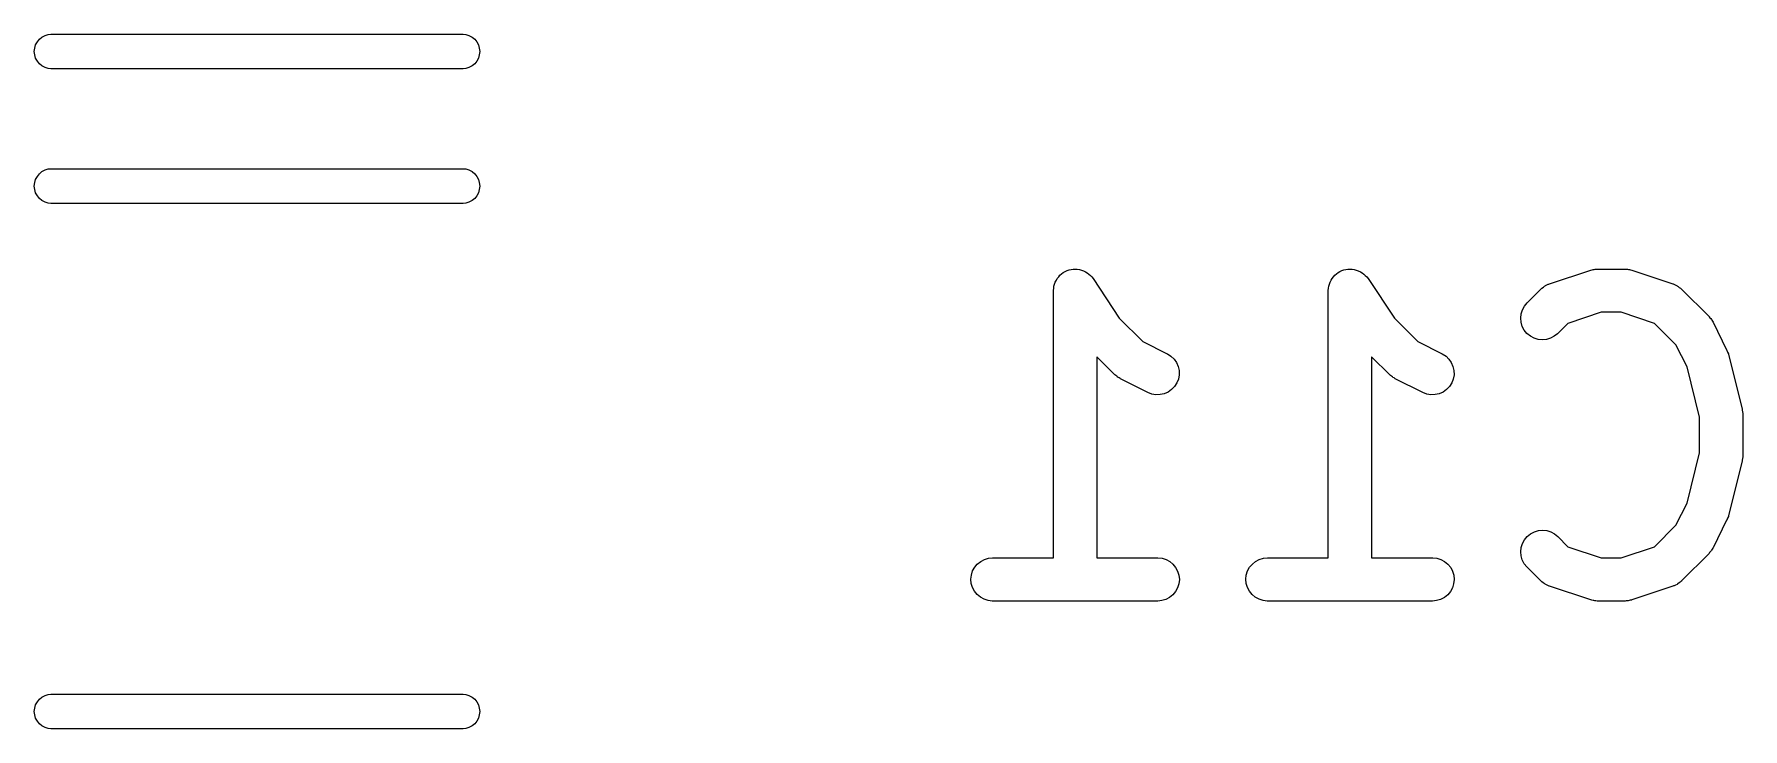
# Model space of a CAD drawing. Extents: x 107.4 to 153.1, y -68.2 to -38.3.
# Drawn here: x 138.42 to 144.34, y -50.25 to -47.84 of the extents above; entities that cross this region are included whole.
import ezdxf

# ---------------------------------------------------------------- set-up
doc = ezdxf.new("R2010")
doc.units = 0
doc.layers.add('BLACK', color=7, linetype='CONTINUOUS')

msp = doc.modelspace()

# ---------------------------------------------------------------- linework, layer by layer
at = {"layer": 'BLACK', "linetype": 'CONTINUOUS'}
for p, q in [((138.422, -47.8882), (138.425, -47.8769)), ((138.425, -47.8769), (138.431, -47.8665)), ((138.431, -47.8665), (138.438, -47.8574)), ((138.438, -47.8574), (138.447, -47.8499)), ((138.447, -47.8499), (138.458, -47.8443)), ((138.458, -47.8443), (138.469, -47.8409)), ((138.469, -47.8409), (138.478, -47.84)), ((138.478, -47.84), (139.906, -47.84)), ((139.906, -47.84), (139.915, -47.8409)), ((139.915, -47.8409), (139.926, -47.8443)), ((139.926, -47.8443), (139.937, -47.8499)), ((139.937, -47.8499), (139.946, -47.8574)), ((139.946, -47.8574), (139.953, -47.8665)), ((139.953, -47.8665), (139.959, -47.8769)), ((139.959, -47.8769), (139.962, -47.8882)), ((138.42, -47.9), (138.422, -47.8882)), ((138.422, -47.9118), (138.42, -47.9)), ((138.425, -47.9231), (138.422, -47.9118)), ((138.431, -47.9335), (138.425, -47.9231)), ((138.438, -47.9426), (138.431, -47.9335)), ((138.447, -47.9501), (138.438, -47.9426)), ((139.946, -47.9426), (139.937, -47.9501)), ((139.953, -47.9335), (139.946, -47.9426)), ((139.959, -47.9231), (139.953, -47.9335)), ((139.962, -47.9118), (139.959, -47.9231)), ((139.962, -47.8882), (139.964, -47.9)), ((139.964, -47.9), (139.962, -47.9118)), ((138.458, -47.9557), (138.447, -47.9501)), ((138.469, -47.9591), (138.458, -47.9557)), ((138.478, -47.96), (138.469, -47.9591)), ((139.906, -47.96), (138.478, -47.96)), ((139.915, -47.9591), (139.906, -47.96)), ((139.926, -47.9557), (139.915, -47.9591)), ((139.937, -47.9501), (139.926, -47.9557)), ((138.42, -48.366), (138.422, -48.3542)), ((138.422, -48.3542), (138.425, -48.3429)), ((138.425, -48.3429), (138.431, -48.3325)), ((138.431, -48.3325), (138.438, -48.3234)), ((138.438, -48.3234), (138.447, -48.3159)), ((138.447, -48.3159), (138.458, -48.3103)), ((138.458, -48.3103), (138.469, -48.3069)), ((138.469, -48.3069), (138.478, -48.306)), ((138.478, -48.306), (139.906, -48.306)), ((139.906, -48.306), (139.915, -48.3069)), ((139.915, -48.3069), (139.926, -48.3103)), ((139.926, -48.3103), (139.937, -48.3159)), ((139.937, -48.3159), (139.946, -48.3234)), ((139.946, -48.3234), (139.953, -48.3325)), ((139.953, -48.3325), (139.959, -48.3429)), ((139.959, -48.3429), (139.962, -48.3542)), ((139.962, -48.3542), (139.964, -48.366)), ((138.422, -48.3778), (138.42, -48.366)), ((138.425, -48.3891), (138.422, -48.3778)), ((138.431, -48.3995), (138.425, -48.3891)), ((138.438, -48.4086), (138.431, -48.3995)), ((138.447, -48.4161), (138.438, -48.4086)), ((138.458, -48.4217), (138.447, -48.4161)), ((139.937, -48.4161), (139.926, -48.4217)), ((139.946, -48.4086), (139.937, -48.4161)), ((139.953, -48.3995), (139.946, -48.4086)), ((139.959, -48.3891), (139.953, -48.3995)), ((139.962, -48.3778), (139.959, -48.3891)), ((139.964, -48.366), (139.962, -48.3778)), ((138.469, -48.4251), (138.458, -48.4217)), ((138.478, -48.426), (138.469, -48.4251)), ((139.906, -48.426), (138.478, -48.426)), ((139.915, -48.4251), (139.906, -48.426)), ((139.926, -48.4217), (139.915, -48.4251)), ((142.012, -48.6547), (142.019, -48.6541)), ((142.019, -48.6541), (142.026, -48.6534)), ((142.026, -48.6534), (142.026, -48.6534)), ((142.026, -48.6534), (142.033, -48.6541)), ((142.026, -48.6534), (142.026, -48.6534)), ((142.033, -48.6541), (142.041, -48.6549)), ((142.964, -48.6547), (142.971, -48.6541)), ((142.971, -48.6541), (142.979, -48.6534)), ((142.979, -48.6534), (142.979, -48.6534)), ((142.979, -48.6534), (142.986, -48.6541)), ((142.979, -48.6534), (142.979, -48.6534)), ((142.986, -48.6541), (142.993, -48.6549)), ((143.824, -48.6545), (143.827, -48.6539)), ((143.827, -48.6539), (143.831, -48.6538)), ((143.831, -48.6538), (143.835, -48.6534)), ((143.835, -48.6534), (143.931, -48.6534)), ((143.931, -48.6534), (143.932, -48.6534)), ((143.932, -48.6534), (143.936, -48.6539)), ((143.936, -48.6539), (143.94, -48.654)), ((143.94, -48.654), (143.943, -48.6547)), ((141.952, -48.7128), (141.955, -48.7056)), ((141.952, -48.7129), (141.952, -48.7128)), ((141.952, -48.7128), (141.952, -48.7128)), ((141.952, -48.7202), (141.952, -48.7129)), ((141.955, -48.7056), (141.957, -48.6989)), ((141.957, -48.6988), (141.961, -48.6922)), ((141.957, -48.6989), (141.957, -48.6988)), ((141.957, -48.6989), (141.957, -48.6989)), ((141.961, -48.6922), (141.964, -48.6861)), ((141.964, -48.686), (141.969, -48.6805)), ((141.964, -48.6861), (141.964, -48.686)), ((141.964, -48.6861), (141.964, -48.6861)), ((141.969, -48.6805), (141.973, -48.6749)), ((141.973, -48.6748), (141.979, -48.6703)), ((141.973, -48.6749), (141.973, -48.6748)), ((141.973, -48.6748), (141.973, -48.6748)), ((141.979, -48.6703), (141.985, -48.6657)), ((141.985, -48.6656), (141.991, -48.6623)), ((141.985, -48.6657), (141.985, -48.6656)), ((141.985, -48.6657), (141.985, -48.6657)), ((141.991, -48.6623), (141.998, -48.6589)), ((141.998, -48.6588), (142.005, -48.6568)), ((141.998, -48.6589), (141.998, -48.6588)), ((141.998, -48.6589), (141.998, -48.6589)), ((142.005, -48.6568), (142.012, -48.6547)), ((142.012, -48.6547), (142.012, -48.6547)), ((142.012, -48.6547), (142.012, -48.6547)), ((142.041, -48.6549), (142.041, -48.6549)), ((142.041, -48.6549), (142.041, -48.6549)), ((142.041, -48.6549), (142.048, -48.6571)), ((142.048, -48.6571), (142.055, -48.6592)), ((142.055, -48.6592), (142.055, -48.6592)), ((142.055, -48.6592), (142.055, -48.6592)), ((142.055, -48.6592), (142.062, -48.6628)), ((142.062, -48.6628), (142.068, -48.6661)), ((142.068, -48.6661), (142.068, -48.6662)), ((142.068, -48.6662), (142.068, -48.6662)), ((142.068, -48.6662), (142.073, -48.6708)), ((142.073, -48.6708), (142.079, -48.6754)), ((142.079, -48.6754), (142.079, -48.6755)), ((142.079, -48.6755), (142.079, -48.6755)), ((142.079, -48.6755), (142.084, -48.681)), ((142.084, -48.681), (142.088, -48.6868)), ((142.088, -48.6868), (142.179, -48.8235)), ((142.904, -48.7202), (142.905, -48.7129)), ((142.905, -48.7128), (142.907, -48.7056)), ((142.905, -48.7129), (142.905, -48.7128)), ((142.905, -48.7128), (142.905, -48.7128)), ((142.907, -48.7056), (142.909, -48.6989)), ((142.909, -48.6988), (142.913, -48.6922)), ((142.909, -48.6989), (142.909, -48.6988)), ((142.909, -48.6989), (142.909, -48.6989)), ((142.913, -48.6922), (142.916, -48.6861)), ((142.916, -48.686), (142.921, -48.6805)), ((142.916, -48.6861), (142.916, -48.686)), ((142.916, -48.6861), (142.916, -48.6861)), ((142.921, -48.6805), (142.926, -48.6749)), ((142.926, -48.6748), (142.931, -48.6703)), ((142.926, -48.6749), (142.926, -48.6748)), ((142.926, -48.6748), (142.926, -48.6748)), ((142.931, -48.6703), (142.937, -48.6657)), ((142.937, -48.6656), (142.943, -48.6623)), ((142.937, -48.6657), (142.937, -48.6656)), ((142.937, -48.6657), (142.937, -48.6657)), ((142.943, -48.6623), (142.95, -48.6589)), ((142.95, -48.6588), (142.957, -48.6568)), ((142.95, -48.6589), (142.95, -48.6588)), ((142.95, -48.6589), (142.95, -48.6589)), ((142.957, -48.6568), (142.964, -48.6547)), ((142.964, -48.6547), (142.964, -48.6547)), ((142.964, -48.6547), (142.964, -48.6547)), ((142.993, -48.6549), (142.993, -48.6549)), ((142.993, -48.6549), (142.993, -48.6549)), ((142.993, -48.6549), (143, -48.6571)), ((143, -48.6571), (143.007, -48.6592)), ((143.007, -48.6592), (143.007, -48.6592)), ((143.007, -48.6592), (143.007, -48.6592)), ((143.007, -48.6592), (143.014, -48.6628)), ((143.014, -48.6628), (143.02, -48.6661)), ((143.02, -48.6661), (143.02, -48.6662)), ((143.02, -48.6662), (143.02, -48.6662)), ((143.02, -48.6662), (143.026, -48.6708)), ((143.026, -48.6708), (143.031, -48.6754)), ((143.031, -48.6754), (143.031, -48.6755)), ((143.031, -48.6755), (143.031, -48.6755)), ((143.031, -48.6755), (143.036, -48.681)), ((143.036, -48.681), (143.041, -48.6868)), ((143.041, -48.6868), (143.132, -48.8235)), ((143.648, -48.7163), (143.652, -48.7131)), ((143.652, -48.7131), (143.654, -48.7121)), ((143.654, -48.7121), (143.655, -48.7108)), ((143.655, -48.7108), (143.66, -48.7087)), ((143.66, -48.7087), (143.665, -48.7064)), ((143.665, -48.7064), (143.667, -48.7057)), ((143.667, -48.7057), (143.669, -48.7048)), ((143.669, -48.7048), (143.812, -48.6572)), ((143.812, -48.6572), (143.813, -48.6569)), ((143.813, -48.6569), (143.817, -48.656)), ((143.817, -48.656), (143.821, -48.6548)), ((143.821, -48.6548), (143.824, -48.6545)), ((143.943, -48.6547), (143.946, -48.655)), ((143.946, -48.655), (143.95, -48.6563)), ((143.95, -48.6563), (143.954, -48.6572)), ((143.954, -48.6572), (144.097, -48.7048)), ((144.097, -48.7048), (144.098, -48.7052)), ((144.098, -48.7052), (144.1, -48.7061)), ((144.1, -48.7061), (144.102, -48.7068)), ((144.102, -48.7068), (144.107, -48.7092)), ((144.107, -48.7092), (144.111, -48.7113)), ((144.111, -48.7113), (144.113, -48.7126)), ((144.113, -48.7126), (144.115, -48.7137)), ((141.951, -48.7273), (141.952, -48.7202)), ((141.951, -48.7274), (141.951, -48.7273)), ((141.951, -48.7275), (141.951, -48.7274)), ((141.951, -48.7274), (141.951, -48.7274)), ((141.951, -48.7284), (141.951, -48.7275)), ((141.951, -49.6534), (141.951, -48.7284)), ((142.903, -48.7273), (142.904, -48.7202)), ((142.903, -48.7274), (142.903, -48.7273)), ((142.903, -48.7275), (142.903, -48.7274)), ((142.903, -48.7274), (142.903, -48.7274)), ((142.903, -48.7284), (142.903, -48.7275)), ((142.903, -49.6534), (142.903, -48.7284)), ((143.583, -48.7819), (143.592, -48.7706)), ((143.592, -48.7706), (143.639, -48.723)), ((143.639, -48.723), (143.64, -48.7222)), ((143.64, -48.7222), (143.642, -48.7209)), ((143.642, -48.7209), (143.643, -48.7193)), ((143.643, -48.7193), (143.648, -48.7163)), ((144.115, -48.7137), (144.119, -48.7169)), ((144.119, -48.7169), (144.123, -48.7199)), ((144.123, -48.7199), (144.125, -48.7216)), ((144.125, -48.7216), (144.126, -48.723)), ((144.126, -48.723), (144.222, -48.8182)), ((142.179, -48.8235), (142.261, -48.9048)), ((143.132, -48.8235), (143.213, -48.9048)), ((143.57, -48.8234), (143.571, -48.8088)), ((143.571, -48.8379), (143.57, -48.8234)), ((143.571, -48.8088), (143.576, -48.7948)), ((143.576, -48.7948), (143.583, -48.7819)), ((143.848, -48.8034), (143.733, -48.8416)), ((143.918, -48.8034), (143.848, -48.8034)), ((144.033, -48.8416), (143.918, -48.8034)), ((144.222, -48.8182), (144.222, -48.819)), ((144.222, -48.819), (144.225, -48.8222)), ((144.225, -48.8222), (144.228, -48.8253)), ((144.228, -48.8253), (144.23, -48.828)), ((144.23, -48.828), (144.232, -48.8304)), ((144.232, -48.8304), (144.234, -48.8341)), ((143.575, -48.852), (143.571, -48.8379)), ((143.582, -48.8649), (143.575, -48.852)), ((143.591, -48.8763), (143.582, -48.8649)), ((143.603, -48.8857), (143.591, -48.8763)), ((143.616, -48.8927), (143.603, -48.8857)), ((143.686, -48.8865), (143.673, -48.8933)), ((143.697, -48.8774), (143.686, -48.8865)), ((143.698, -48.8767), (143.697, -48.8774)), ((143.733, -48.8416), (143.698, -48.8767)), ((144.107, -48.9157), (144.033, -48.8416)), ((144.234, -48.8341), (144.236, -48.8377)), ((144.236, -48.8377), (144.283, -48.9329)), ((142.261, -48.9048), (142.345, -48.947)), ((142.345, -48.947), (142.346, -48.9475)), ((142.346, -48.9475), (142.358, -48.9555)), ((143.213, -48.9048), (143.297, -48.947)), ((143.297, -48.947), (143.298, -48.9475)), ((143.298, -48.9475), (143.311, -48.9555)), ((143.63, -48.897), (143.616, -48.8927)), ((143.644, -48.8986), (143.63, -48.897)), ((143.659, -48.8973), (143.644, -48.8986)), ((143.673, -48.8933), (143.659, -48.8973)), ((144.146, -48.9927), (144.107, -48.9157)), ((144.283, -48.9329), (144.284, -48.9339)), ((144.284, -48.9339), (144.284, -48.9342)), ((144.284, -48.9342), (144.284, -48.9345)), ((144.284, -48.9345), (144.286, -48.9411)), ((144.286, -48.9411), (144.289, -48.9476)), ((144.289, -48.9476), (144.289, -48.948)), ((144.289, -48.948), (144.289, -48.9483)), ((144.289, -48.9483), (144.337, -49.1388)), ((142.163, -49.0195), (142.101, -48.9571)), ((142.101, -48.9571), (142.101, -49.6534)), ((142.358, -48.9555), (142.369, -48.9657)), ((142.369, -48.9657), (142.377, -48.9777)), ((142.377, -48.9777), (142.383, -48.9911)), ((142.383, -48.9911), (142.386, -49.0054)), ((142.386, -49.0054), (142.386, -49.0201)), ((143.116, -49.0195), (143.053, -48.9571)), ((143.053, -48.9571), (143.053, -49.6534)), ((143.311, -48.9555), (143.321, -48.9657)), ((143.321, -48.9657), (143.329, -48.9777)), ((143.329, -48.9777), (143.335, -48.9911)), ((143.335, -48.9911), (143.338, -49.0054)), ((143.338, -49.0054), (143.339, -49.0201)), ((144.189, -49.1662), (144.146, -48.9927)), ((142.167, -49.0222), (142.163, -49.0195)), ((142.17, -49.0251), (142.167, -49.0222)), ((142.172, -49.0268), (142.17, -49.0251)), ((142.175, -49.0288), (142.172, -49.0268)), ((142.178, -49.0308), (142.175, -49.0288)), ((142.182, -49.0331), (142.178, -49.0308)), ((142.183, -49.0336), (142.182, -49.0331)), ((142.278, -49.0812), (142.183, -49.0336)), ((142.37, -49.0604), (142.36, -49.071)), ((142.378, -49.0481), (142.37, -49.0604)), ((142.384, -49.0345), (142.378, -49.0481)), ((142.386, -49.0201), (142.384, -49.0345)), ((143.119, -49.0222), (143.116, -49.0195)), ((143.122, -49.0251), (143.119, -49.0222)), ((143.125, -49.0268), (143.122, -49.0251)), ((143.127, -49.0288), (143.125, -49.0268)), ((143.131, -49.0308), (143.127, -49.0288)), ((143.134, -49.0331), (143.131, -49.0308)), ((143.135, -49.0336), (143.134, -49.0331)), ((143.23, -49.0812), (143.135, -49.0336)), ((143.323, -49.0604), (143.313, -49.071)), ((143.331, -49.0481), (143.323, -49.0604)), ((143.336, -49.0345), (143.331, -49.0481)), ((143.339, -49.0201), (143.336, -49.0345)), ((142.292, -49.0864), (142.278, -49.0812)), ((142.306, -49.0889), (142.292, -49.0864)), ((142.321, -49.0885), (142.306, -49.0889)), ((142.335, -49.0853), (142.321, -49.0885)), ((142.348, -49.0794), (142.335, -49.0853)), ((142.36, -49.071), (142.348, -49.0794)), ((143.244, -49.0864), (143.23, -49.0812)), ((143.258, -49.0889), (143.244, -49.0864)), ((143.273, -49.0885), (143.258, -49.0889)), ((143.287, -49.0853), (143.273, -49.0885)), ((143.301, -49.0794), (143.287, -49.0853)), ((143.313, -49.071), (143.301, -49.0794)), ((144.189, -49.2906), (144.189, -49.1662)), ((144.337, -49.1388), (144.337, -49.1398)), ((144.337, -49.1398), (144.337, -49.1411)), ((144.337, -49.1411), (144.337, -49.1424)), ((144.337, -49.1424), (144.338, -49.1484)), ((144.338, -49.1484), (144.339, -49.1543)), ((144.339, -49.1543), (144.339, -49.1556)), ((144.339, -49.1556), (144.339, -49.157)), ((144.339, -49.157), (144.339, -49.2998)), ((144.146, -49.4641), (144.189, -49.2906)), ((144.339, -49.3035), (144.338, -49.3095)), ((144.339, -49.2998), (144.339, -49.3009)), ((144.339, -49.3009), (144.339, -49.3022)), ((144.339, -49.3022), (144.339, -49.3035)), ((144.337, -49.318), (144.289, -49.5085)), ((144.338, -49.3095), (144.337, -49.3154)), ((144.337, -49.3154), (144.337, -49.3167)), ((144.337, -49.3167), (144.337, -49.318)), ((144.107, -49.5411), (144.146, -49.4641)), ((144.033, -49.6152), (144.107, -49.5411)), ((144.283, -49.5238), (144.236, -49.6191)), ((144.284, -49.5232), (144.283, -49.5235)), ((144.283, -49.5235), (144.283, -49.5238)), ((144.286, -49.5167), (144.284, -49.5232)), ((144.289, -49.5102), (144.286, -49.5167)), ((144.289, -49.5085), (144.289, -49.5095)), ((144.289, -49.5095), (144.289, -49.5098)), ((144.289, -49.5098), (144.289, -49.5102)), ((143.576, -49.6038), (143.583, -49.591)), ((143.583, -49.591), (143.592, -49.5797)), ((143.592, -49.5797), (143.604, -49.5705)), ((143.604, -49.5705), (143.617, -49.5637)), ((143.617, -49.5637), (143.631, -49.5595)), ((143.631, -49.5595), (143.645, -49.5581)), ((143.645, -49.5581), (143.66, -49.5596)), ((143.66, -49.5596), (143.674, -49.5639)), ((143.674, -49.5639), (143.687, -49.5708)), ((143.687, -49.5708), (143.698, -49.5801)), ((143.698, -49.5801), (143.733, -49.6152)), ((141.699, -49.6659), (141.712, -49.659)), ((141.712, -49.659), (141.726, -49.6548)), ((141.726, -49.6548), (141.74, -49.6534)), ((141.74, -49.6534), (141.951, -49.6534)), ((142.101, -49.6534), (142.312, -49.6534)), ((142.312, -49.6534), (142.313, -49.6534)), ((142.313, -49.6534), (142.327, -49.655)), ((142.327, -49.655), (142.341, -49.6594)), ((142.341, -49.6594), (142.354, -49.6665)), ((142.651, -49.6659), (142.664, -49.659)), ((142.664, -49.659), (142.678, -49.6548)), ((142.678, -49.6548), (142.692, -49.6534)), ((142.692, -49.6534), (142.903, -49.6534)), ((143.053, -49.6534), (143.264, -49.6534)), ((143.264, -49.6534), (143.265, -49.6534)), ((143.265, -49.6534), (143.279, -49.655)), ((143.279, -49.655), (143.293, -49.6594)), ((143.293, -49.6594), (143.306, -49.6665)), ((143.57, -49.6324), (143.571, -49.6178)), ((143.571, -49.6469), (143.57, -49.6324)), ((143.571, -49.6178), (143.576, -49.6038)), ((143.575, -49.661), (143.571, -49.6469)), ((143.733, -49.6152), (143.848, -49.6534)), ((143.848, -49.6534), (143.918, -49.6534)), ((143.918, -49.6534), (144.033, -49.6152)), ((144.222, -49.6386), (144.126, -49.7338)), ((144.224, -49.6353), (144.222, -49.6386)), ((144.227, -49.6323), (144.224, -49.6353)), ((144.229, -49.6297), (144.227, -49.6323)), ((144.231, -49.6272), (144.229, -49.6297)), ((144.233, -49.6235), (144.231, -49.6272)), ((144.235, -49.62), (144.233, -49.6235)), ((144.236, -49.6191), (144.235, -49.62)), ((141.665, -49.7279), (141.667, -49.7133)), ((141.667, -49.7133), (141.671, -49.6993)), ((141.671, -49.6993), (141.678, -49.6864)), ((141.678, -49.6864), (141.687, -49.6752)), ((141.687, -49.6752), (141.699, -49.6659)), ((142.354, -49.6665), (142.365, -49.6759)), ((142.365, -49.6759), (142.374, -49.6873)), ((142.374, -49.6873), (142.381, -49.7003)), ((142.381, -49.7003), (142.385, -49.7143)), ((142.385, -49.7143), (142.387, -49.7289)), ((142.617, -49.7279), (142.619, -49.7133)), ((142.619, -49.7133), (142.623, -49.6993)), ((142.623, -49.6993), (142.63, -49.6864)), ((142.63, -49.6864), (142.64, -49.6752)), ((142.64, -49.6752), (142.651, -49.6659)), ((143.306, -49.6665), (143.317, -49.6759)), ((143.317, -49.6759), (143.327, -49.6873)), ((143.327, -49.6873), (143.333, -49.7003)), ((143.333, -49.7003), (143.338, -49.7143)), ((143.338, -49.7143), (143.339, -49.7289)), ((143.582, -49.674), (143.575, -49.661)), ((143.591, -49.6854), (143.582, -49.674)), ((143.592, -49.6862), (143.591, -49.6854)), ((143.639, -49.7338), (143.592, -49.6862)), ((141.666, -49.7424), (141.665, -49.7279)), ((141.671, -49.7565), (141.666, -49.7424)), ((141.677, -49.7694), (141.671, -49.7565)), ((141.687, -49.7809), (141.677, -49.7694)), ((142.374, -49.7703), (142.364, -49.7816)), ((142.381, -49.7574), (142.374, -49.7703)), ((142.385, -49.7435), (142.381, -49.7574)), ((142.387, -49.7289), (142.385, -49.7435)), ((142.619, -49.7424), (142.617, -49.7279)), ((142.623, -49.7565), (142.619, -49.7424)), ((142.63, -49.7694), (142.623, -49.7565)), ((142.639, -49.7809), (142.63, -49.7694)), ((143.326, -49.7703), (143.317, -49.7816)), ((143.333, -49.7574), (143.326, -49.7703)), ((143.337, -49.7435), (143.333, -49.7574)), ((143.339, -49.7289), (143.337, -49.7435)), ((143.641, -49.7352), (143.639, -49.7338)), ((143.643, -49.7368), (143.641, -49.7352)), ((143.647, -49.7398), (143.643, -49.7368)), ((143.651, -49.7431), (143.647, -49.7398)), ((143.653, -49.7441), (143.651, -49.7431)), ((143.654, -49.7454), (143.653, -49.7441)), ((143.659, -49.7476), (143.654, -49.7454)), ((143.664, -49.75), (143.659, -49.7476)), ((143.666, -49.7506), (143.664, -49.75)), ((143.668, -49.7516), (143.666, -49.7506)), ((143.669, -49.7519), (143.668, -49.7516)), ((143.812, -49.7995), (143.669, -49.7519)), ((144.097, -49.7519), (143.954, -49.7995)), ((144.099, -49.751), (144.097, -49.7519)), ((144.101, -49.7504), (144.099, -49.751)), ((144.106, -49.748), (144.101, -49.7504)), ((144.111, -49.746), (144.106, -49.748)), ((144.112, -49.7447), (144.111, -49.746)), ((144.114, -49.7437), (144.112, -49.7447)), ((144.118, -49.7405), (144.114, -49.7437)), ((144.122, -49.7375), (144.118, -49.7405)), ((144.124, -49.7359), (144.122, -49.7375)), ((144.126, -49.7345), (144.124, -49.7359)), ((144.126, -49.7338), (144.126, -49.7345)), ((141.698, -49.7903), (141.687, -49.7809)), ((141.711, -49.7973), (141.698, -49.7903)), ((141.725, -49.8017), (141.711, -49.7973)), ((141.739, -49.8034), (141.725, -49.8017)), ((141.74, -49.8034), (141.739, -49.8034)), ((142.312, -49.8034), (141.74, -49.8034)), ((142.326, -49.802), (142.312, -49.8034)), ((142.34, -49.7977), (142.326, -49.802)), ((142.353, -49.7908), (142.34, -49.7977)), ((142.364, -49.7816), (142.353, -49.7908)), ((142.65, -49.7903), (142.639, -49.7809)), ((142.663, -49.7973), (142.65, -49.7903)), ((142.677, -49.8017), (142.663, -49.7973)), ((142.691, -49.8034), (142.677, -49.8017)), ((142.692, -49.8034), (142.691, -49.8034)), ((143.264, -49.8034), (142.692, -49.8034)), ((143.278, -49.802), (143.264, -49.8034)), ((143.292, -49.7977), (143.278, -49.802)), ((143.305, -49.7908), (143.292, -49.7977)), ((143.317, -49.7816), (143.305, -49.7908)), ((143.816, -49.8005), (143.812, -49.7995)), ((143.82, -49.8017), (143.816, -49.8005)), ((143.823, -49.8021), (143.82, -49.8017)), ((143.826, -49.8028), (143.823, -49.8021)), ((143.83, -49.8029), (143.826, -49.8028)), ((143.834, -49.8034), (143.83, -49.8029)), ((143.835, -49.8034), (143.834, -49.8034)), ((143.931, -49.8034), (143.835, -49.8034)), ((143.935, -49.803), (143.931, -49.8034)), ((143.939, -49.8029), (143.935, -49.803)), ((143.942, -49.8023), (143.939, -49.8029)), ((143.945, -49.802), (143.942, -49.8023)), ((143.949, -49.8007), (143.945, -49.802)), ((143.953, -49.7999), (143.949, -49.8007)), ((143.954, -49.7995), (143.953, -49.7999)), ((138.447, -50.1359), (138.458, -50.1303)), ((138.458, -50.1303), (138.469, -50.1269)), ((138.469, -50.1269), (138.478, -50.126)), ((138.478, -50.126), (139.906, -50.126)), ((139.906, -50.126), (139.915, -50.1269)), ((139.915, -50.1269), (139.926, -50.1303)), ((139.926, -50.1303), (139.937, -50.1359)), ((138.42, -50.186), (138.422, -50.1742)), ((138.422, -50.1978), (138.42, -50.186)), ((138.422, -50.1742), (138.425, -50.1629)), ((138.425, -50.1629), (138.431, -50.1525)), ((138.431, -50.1525), (138.438, -50.1434)), ((138.438, -50.1434), (138.447, -50.1359)), ((139.937, -50.1359), (139.946, -50.1434)), ((139.946, -50.1434), (139.953, -50.1525)), ((139.953, -50.1525), (139.959, -50.1629)), ((139.959, -50.1629), (139.962, -50.1742)), ((139.962, -50.1742), (139.964, -50.186)), ((139.964, -50.186), (139.962, -50.1978)), ((138.425, -50.2091), (138.422, -50.1978)), ((138.431, -50.2195), (138.425, -50.2091)), ((138.438, -50.2286), (138.431, -50.2195)), ((138.447, -50.2361), (138.438, -50.2286)), ((138.458, -50.2417), (138.447, -50.2361)), ((138.469, -50.2451), (138.458, -50.2417)), ((138.478, -50.246), (138.469, -50.2451)), ((139.906, -50.246), (138.478, -50.246)), ((139.915, -50.2451), (139.906, -50.246)), ((139.926, -50.2417), (139.915, -50.2451)), ((139.937, -50.2361), (139.926, -50.2417)), ((139.946, -50.2286), (139.937, -50.2361)), ((139.953, -50.2195), (139.946, -50.2286)), ((139.959, -50.2091), (139.953, -50.2195)), ((139.962, -50.1978), (139.959, -50.2091))]:
    msp.add_line(p, q, dxfattribs=at)

doc.saveas('drawing.dxf')
